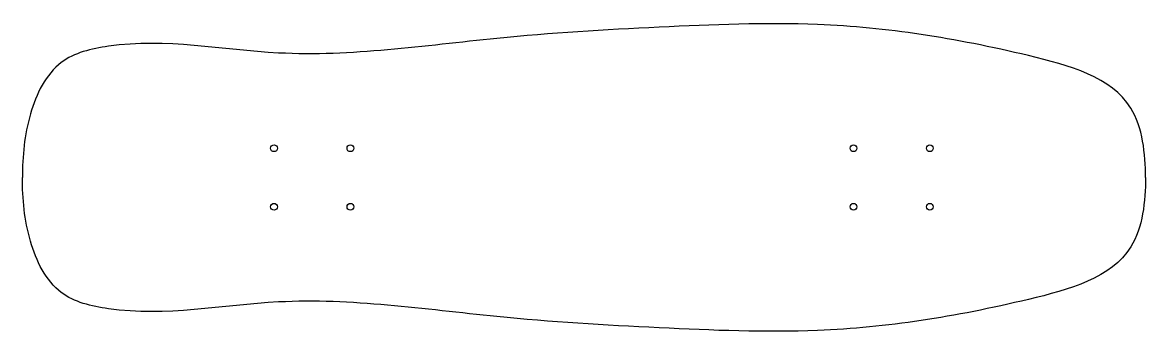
# Model space of a CAD drawing. Header units: inches. Extents: x 346.2 to 377.4, y 176 to 184.6.
import ezdxf

# ---------------------------------------------------------------- set-up
doc = ezdxf.new("R2010")
doc.units = ezdxf.units.IN
doc.header["$MEASUREMENT"] = 0

msp = doc.modelspace()

# ---------------------------------------------------------------- linework, layer by layer
for centre in [(353.15, 181.102), (355.275, 181.102), (369.275, 181.102), (371.4, 181.102), (353.15, 179.477), (355.275, 179.477), (369.275, 179.477), (371.4, 179.477)]:
    msp.add_circle(centre, 0.0938)
for points in [[(377.4, 180.29), (377.4, 180.947), (377.191, 182.882), (373.06, 184.017), (368.841, 184.676), (363.811, 184.48), (358.843, 184.186), (353.706, 183.402), (349.702, 184.264), (347.017, 183.619), (346.25, 182.017), (346.15, 180.884), (346.15, 180.29)], [(377.4, 180.29), (377.4, 179.633), (377.191, 177.697), (373.06, 176.563), (368.841, 175.903), (363.811, 176.1), (358.843, 176.394), (353.706, 177.178), (349.702, 176.315), (347.017, 176.961), (346.25, 178.563), (346.15, 179.696), (346.15, 180.29)]]:
    msp.add_open_spline(points, degree=3, knots=[0, 0, 0, 0, 1.970969, 5.170662, 11.102651, 15.51113, 20.036979, 26.125362, 30.864102, 32.253805, 33.918455, 35.699884, 35.699884, 35.699884, 35.699884])

doc.saveas('drawing.dxf')
